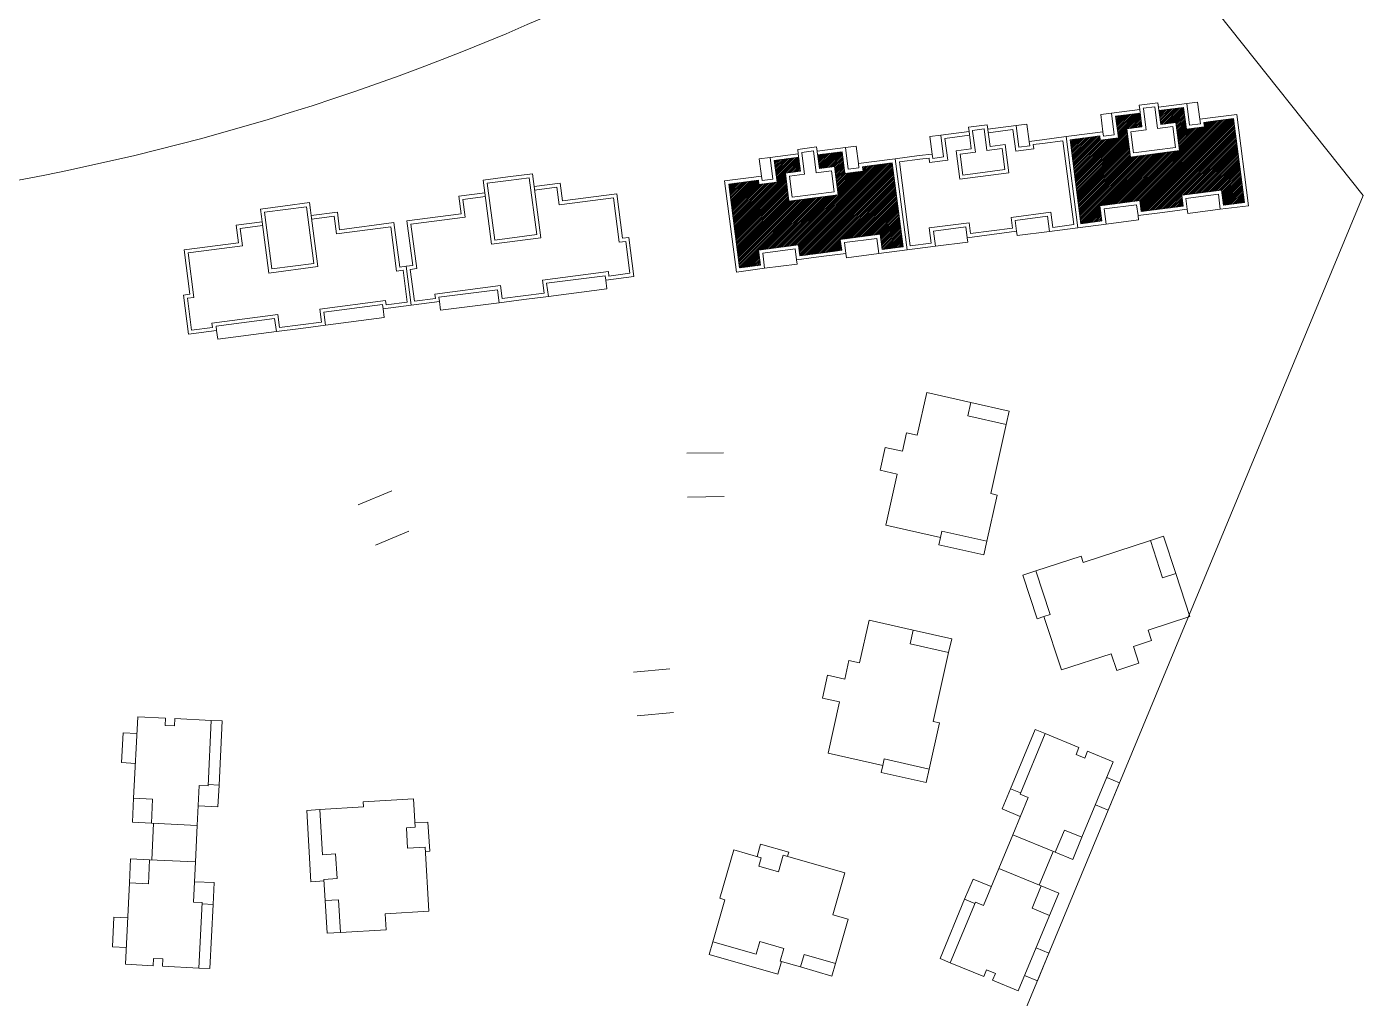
# Model space of a CAD drawing. Extents: x 109296 to 172296, y -14588 to 29909.
# Drawn here: x 121944 to 124143, y -9373 to -7775 of the extents above; entities that cross this region are included whole.
import ezdxf

# ---------------------------------------------------------------- set-up
doc = ezdxf.new("R2010")
doc.units = 0
doc.header["$LTSCALE"] = 1000
doc.header["$MEASUREMENT"] = 0
doc.layers.add('140', color=2, linetype='Continuous', lineweight=5)
doc.layers.add('s2', color=1, linetype='Continuous', lineweight=5)

msp = doc.modelspace()

# ---------------------------------------------------------------- linework, layer by layer
at = {"layer": '140', "color": 7}
for p, q in [((124143.3, -8052), (123556.1, -7314.5)), ((123775.5, -7910.7), (123729.1, -7916.7)), ((123805.5, -7899.5), (123774.6, -7903.5)), ((123774.6, -7903.5), (123775.5, -7910.7)), ((123775.5, -7910.7), (123779.2, -7939.3)), ((123800.4, -7906.3), (123781.3, -7908.7)), ((123781.3, -7908.7), (123781.5, -7909.9)), ((123781.5, -7909.9), (123785.9, -7944.4)), ((123805, -7942), (123800.4, -7906.3)), ((123806.5, -7906.7), (123805.5, -7899.5)), ((123810.2, -7935.2), (123805.5, -7899.5)), ((123852.9, -7900.7), (123806.5, -7906.7)), ((123847.7, -7907.4), (123807.2, -7912.6)), ((123852.3, -7943.1), (123847.7, -7907.4)), ((123870.7, -7898.4), (123852.9, -7900.7)), ((123857.5, -7936.4), (123852.9, -7900.7)), ((123874.4, -7926.9), (123870.7, -7898.4)), ((123524.7, -7935.9), (123493.7, -7939.9)), ((123525.6, -7943.1), (123524.7, -7935.9)), ((123529.3, -7971.6), (123524.7, -7935.9)), ((123572, -7937.1), (123525.6, -7943.1)), ((123589.9, -7934.7), (123572, -7937.1)), ((123576.6, -7972.8), (123572, -7937.1)), ((123593.6, -7963.3), (123589.9, -7934.7)), ((123711.3, -7919), (123729.1, -7916.7)), ((123715, -7947.6), (123711.3, -7919)), ((123729.1, -7916.7), (123733.7, -7952.4)), ((123776.3, -7916.6), (123735.8, -7921.9)), ((123735.8, -7921.9), (123740.5, -7957.6)), ((123835.2, -7932), (123810.2, -7935.2)), ((123841.2, -7978.4), (123835.2, -7932)), ((123875.4, -7934.1), (123857.5, -7936.4)), ((123895.8, -7924.1), (123874.4, -7926.9)), ((123874.4, -7926.9), (123875.4, -7934.1)), ((123896.6, -7930.1), (123881.1, -7932.1)), ((123881.1, -7932.1), (123882.1, -7939.2)), ((123935.1, -7919.1), (123895.8, -7924.1)), ((123929.9, -7925.8), (123896.6, -7930.1)), ((123947.8, -8063.8), (123929.9, -7925.8)), ((123954.5, -8069), (123935.1, -7919.1)), ((123430.4, -7955.4), (123448.3, -7953.1)), ((123434.1, -7984), (123430.4, -7955.4)), ((123494.7, -7947.1), (123448.3, -7953.1)), ((123448.3, -7953.1), (123452.9, -7988.8)), ((123495.4, -7953), (123455, -7958.3)), ((123455, -7958.3), (123459.6, -7994)), ((123493.7, -7939.9), (123494.7, -7947.1)), ((123494.7, -7947.1), (123498.4, -7975.6)), ((123519.5, -7942.6), (123500.5, -7945.1)), ((123500.5, -7945.1), (123500.6, -7946.3)), ((123500.6, -7946.3), (123505.1, -7980.8)), ((123524.1, -7978.4), (123519.5, -7942.6)), ((123566.8, -7943.8), (123526.4, -7949)), ((123571.5, -7979.5), (123566.8, -7943.8)), ((123654.3, -7955.4), (123615, -7960.5)), ((123693.5, -7950.4), (123654.3, -7955.4)), ((123673.7, -8105.4), (123654.3, -7955.4)), ((123654.3, -7955.4), (123673.7, -8105.4)), ((123694.3, -7956.3), (123661, -7960.6)), ((123715, -7947.6), (123693.5, -7950.4)), ((123709.8, -7954.3), (123694.3, -7956.3)), ((123710.7, -7961.4), (123709.8, -7954.3)), ((123740.5, -7957.6), (123710.7, -7961.4)), ((123715.9, -7954.7), (123715, -7947.6)), ((123733.7, -7952.4), (123715.9, -7954.7)), ((123779.2, -7939.3), (123754.2, -7942.5)), ((123754.2, -7942.5), (123760.2, -7988.9)), ((123785.9, -7944.4), (123761, -7947.7)), ((123761, -7947.7), (123765.4, -7982.2)), ((123830, -7938.7), (123805, -7942)), ((123834.4, -7973.2), (123830, -7938.7)), ((123882.1, -7939.2), (123852.3, -7943.1)), ((123243.8, -7972.3), (123212.9, -7976.3)), ((123212.9, -7976.3), (123213.8, -7983.5)), ((123238.7, -7979), (123219.6, -7981.5)), ((123219.6, -7981.5), (123219.8, -7982.7)), ((123243.3, -8014.7), (123238.7, -7979)), ((123244.8, -7979.5), (123243.8, -7972.3)), ((123248.5, -8008), (123243.8, -7972.3)), ((123291.2, -7973.4), (123244.8, -7979.5)), ((123286, -7980.2), (123245.5, -7985.4)), ((123290.6, -8015.9), (123286, -7980.2)), ((123309, -7971.1), (123291.2, -7973.4)), ((123295.8, -8009.1), (123291.2, -7973.4)), ((123312.7, -7999.7), (123309, -7971.1)), ((123498.4, -7975.6), (123473.4, -7978.9)), ((123473.4, -7978.9), (123479.4, -8025.3)), ((123505.1, -7980.8), (123480.1, -7984.1)), ((123549.1, -7975.1), (123524.1, -7978.4)), ((123554.3, -7968.4), (123529.3, -7971.6)), ((123553.6, -8009.6), (123549.1, -7975.1)), ((123560.3, -8014.8), (123554.3, -7968.4)), ((123601.2, -7975.6), (123571.5, -7979.5)), ((123594.5, -7970.4), (123576.6, -7972.8)), ((123615, -7960.5), (123593.6, -7963.3)), ((123593.6, -7963.3), (123594.5, -7970.4)), ((123615.8, -7966.5), (123600.3, -7968.5)), ((123600.3, -7968.5), (123601.2, -7975.6)), ((123649.1, -7962.2), (123615.8, -7966.5)), ((123667, -8100.2), (123649.1, -7962.2)), ((123661, -7960.6), (123678.9, -8098.7)), ((123760.2, -7988.9), (123841.2, -7978.4)), ((123765.4, -7982.2), (123834.4, -7973.2)), ((123149.6, -7991.8), (123167.4, -7989.5)), ((123153.3, -8020.4), (123149.6, -7991.8)), ((123213.8, -7983.5), (123167.4, -7989.5)), ((123167.4, -7989.5), (123172, -8025.2)), ((123214.6, -7989.4), (123174.1, -7994.7)), ((123174.1, -7994.7), (123178.8, -8030.4)), ((123213.8, -7983.5), (123217.5, -8012)), ((123219.8, -7982.7), (123224.2, -8017.2)), ((123334.1, -7996.9), (123312.7, -7999.7)), ((123312.7, -7999.7), (123313.6, -8006.8)), ((123334.9, -8002.9), (123319.4, -8004.9)), ((123373.4, -7991.8), (123334.1, -7996.9)), ((123368.2, -7998.5), (123334.9, -8002.9)), ((123386.1, -8136.6), (123368.2, -7998.5)), ((123412.7, -7986.7), (123373.4, -7991.8)), ((123392.8, -8141.8), (123373.4, -7991.8)), ((123373.4, -7991.8), (123392.8, -8141.8)), ((123413.5, -7992.7), (123380.1, -7997)), ((123380.1, -7997), (123398, -8135.1)), ((123434.1, -7984), (123412.7, -7986.7)), ((123428.9, -7990.7), (123413.5, -7992.7)), ((123429.9, -7997.8), (123428.9, -7990.7)), ((123459.6, -7994), (123429.9, -7997.8)), ((123435, -7991.1), (123434.1, -7984)), ((123452.9, -7988.8), (123435, -7991.1)), ((123480.1, -7984.1), (123484.6, -8018.6)), ((122736, -8021.8), (122695.5, -8027)), ((122736, -8021.8), (122776.4, -8016.5)), ((122771.3, -8023.3), (122736.8, -8027.7)), ((122783.4, -8116.7), (122771.3, -8023.3)), ((122776.4, -8016.5), (122778.1, -8029)), ((123131.8, -8023.1), (123092.6, -8028.2)), ((123153.3, -8020.4), (123131.8, -8023.1)), ((123154.2, -8027.5), (123153.3, -8020.4)), ((123172, -8025.2), (123154.2, -8027.5)), ((123217.5, -8012), (123192.5, -8015.3)), ((123192.5, -8015.3), (123198.5, -8061.7)), ((123224.2, -8017.2), (123199.2, -8020.4)), ((123199.2, -8020.4), (123203.7, -8055)), ((123268.3, -8011.5), (123243.3, -8014.7)), ((123273.5, -8004.8), (123248.5, -8008)), ((123272.7, -8046), (123268.3, -8011.5)), ((123279.5, -8051.2), (123273.5, -8004.8)), ((123320.4, -8012), (123290.6, -8015.9)), ((123313.6, -8006.8), (123295.8, -8009.1)), ((123319.4, -8004.9), (123320.4, -8012)), ((123479.4, -8025.3), (123560.3, -8014.8)), ((123484.6, -8018.6), (123553.6, -8009.6)), ((122695.5, -8027), (122697.1, -8039.5)), ((122697.1, -8039.5), (122698.2, -8048.1)), ((122736.8, -8027.7), (122702.2, -8032.2)), ((122702.2, -8032.2), (122714.3, -8125.6)), ((122778.1, -8029), (122779.2, -8037.6)), ((122779.2, -8037.6), (122822, -8032)), ((122790.1, -8121.9), (122779.2, -8037.6)), ((122779.9, -8043.6), (122816.8, -8038.8)), ((122816.8, -8038.8), (122820.6, -8067.7)), ((122822, -8032), (122825.8, -8061)), ((123092.6, -8028.2), (123112, -8178.2)), ((123132.6, -8029.1), (123099.3, -8033.4)), ((123099.3, -8033.4), (123117.2, -8171.4)), ((123148.1, -8027.1), (123132.6, -8029.1)), ((123149, -8034.2), (123148.1, -8027.1)), ((123178.8, -8030.4), (123149, -8034.2)), ((123203.7, -8055), (123272.7, -8046)), ((123844.6, -8051.8), (123910.1, -8043.3)), ((123910.1, -8043.3), (123913.3, -8068.3)), ((122369.4, -8069.3), (122329, -8074.5)), ((122369.4, -8069.3), (122409.9, -8064)), ((122409.9, -8064), (122411.5, -8076.5)), ((122698.2, -8048.1), (122655.4, -8053.6)), ((122655.4, -8053.6), (122659.2, -8082.6)), ((122699, -8054), (122662.1, -8058.8)), ((122662.1, -8058.8), (122665.9, -8087.8)), ((122698.2, -8048.1), (122709.2, -8132.3)), ((122703.1, -11524.9), (124143.3, -8052)), ((122820.6, -8067.7), (122909.8, -8056.1)), ((122825.8, -8061), (122915, -8049.4)), ((122909.8, -8056.1), (122919.3, -8129.3)), ((122915, -8049.4), (122924.5, -8122.6)), ((123198.5, -8061.7), (123279.5, -8051.2)), ((123710.1, -8069.2), (123775.6, -8060.7)), ((123713.4, -8094.2), (123710.1, -8069.2)), ((123716.9, -8074.4), (123770.4, -8067.4)), ((123770.4, -8067.4), (123772.7, -8085.3)), ((123775.6, -8060.7), (123777.9, -8078.6)), ((123812.4, -8074.1), (123846.9, -8069.6)), ((123846.9, -8069.6), (123844.6, -8051.8)), ((123851.3, -8057), (123904.9, -8050)), ((123853.7, -8074.8), (123851.3, -8057)), ((123904.9, -8050), (123908.1, -8075)), ((123908.1, -8075), (123954.5, -8069)), ((123913.3, -8068.3), (123947.8, -8063.8)), ((122329, -8074.5), (122330.6, -8087)), ((122330.6, -8087), (122331.7, -8095.6)), ((122370.2, -8075.2), (122335.7, -8079.7)), ((122335.7, -8079.7), (122347.8, -8173.1)), ((122404.7, -8070.7), (122370.2, -8075.2)), ((122416.8, -8164.2), (122404.7, -8070.7)), ((122411.5, -8076.5), (122412.6, -8085.1)), ((122412.6, -8085.1), (122455.5, -8079.5)), ((122423.5, -8169.3), (122412.6, -8085.1)), ((122413.4, -8091), (122450.3, -8086.3)), ((122450.3, -8086.3), (122454, -8115.2)), ((122455.5, -8079.5), (122459.2, -8108.5)), ((122659.2, -8082.6), (122569.9, -8094.1)), ((122665.9, -8087.8), (122576.6, -8099.3)), ((123563.8, -8088.2), (123629.2, -8079.7)), ((123566.1, -8106), (123563.8, -8088.2)), ((123570.5, -8093.3), (123624, -8086.4)), ((123624, -8086.4), (123627.3, -8111.4)), ((123629.2, -8079.7), (123632.5, -8104.7)), ((123720.1, -8099.4), (123716.9, -8074.4)), ((123772.7, -8085.3), (123813.2, -8080.1)), ((123773.7, -8092.4), (123772.7, -8085.3)), ((123777.9, -8078.6), (123812.4, -8074.1)), ((123813.2, -8080.1), (123853.7, -8074.8)), ((123854.6, -8082), (123853.7, -8074.8)), ((123908.1, -8075), (123854.6, -8082)), ((122331.7, -8095.6), (122288.9, -8101.1)), ((122288.9, -8101.1), (122292.6, -8130.1)), ((122332.5, -8101.5), (122295.6, -8106.3)), ((122295.6, -8106.3), (122299.3, -8135.2)), ((122331.7, -8095.6), (122342.6, -8179.8)), ((122454, -8115.2), (122543.3, -8103.6)), ((122459.2, -8108.5), (122548.5, -8096.9)), ((122543.3, -8103.6), (122552.8, -8176.8)), ((122548.5, -8096.9), (122558, -8170.1)), ((122569.9, -8094.1), (122579.4, -8167.3)), ((122576.6, -8099.3), (122586.1, -8172.5)), ((123429.3, -8105.6), (123494.7, -8097.1)), ((123432.5, -8130.6), (123429.3, -8105.6)), ((123436, -8110.8), (123489.6, -8103.8)), ((123439.3, -8135.8), (123436, -8110.8)), ((123489.6, -8103.8), (123491.9, -8121.7)), ((123494.7, -8097.1), (123497.1, -8115)), ((123497.1, -8115), (123531.6, -8110.5)), ((123531.6, -8110.5), (123566.1, -8106)), ((123532.3, -8116.4), (123572.8, -8111.2)), ((123572.8, -8111.2), (123570.5, -8093.3)), ((123573.7, -8118.3), (123572.8, -8111.2)), ((123627.3, -8111.4), (123573.7, -8118.3)), ((123627.3, -8111.4), (123673.7, -8105.4)), ((123632.5, -8104.7), (123667, -8100.2)), ((123673.7, -8105.4), (123720.1, -8099.4)), ((123678.9, -8098.7), (123713.4, -8094.2)), ((123720.1, -8099.4), (123773.7, -8092.4)), ((122292.6, -8130.1), (122203.4, -8141.6)), ((122299.3, -8135.2), (122210.1, -8146.8)), ((122709.2, -8132.3), (122790.1, -8121.9)), ((122714.3, -8125.6), (122783.4, -8116.7)), ((122919.3, -8129.3), (122930, -8127.9)), ((122924.5, -8122.6), (122935.2, -8121.2)), ((122930, -8127.9), (122936.8, -8180.3)), ((122935.2, -8121.2), (122943.5, -8185.5)), ((123148.4, -8142), (123213.9, -8133.5)), ((123213.9, -8133.5), (123216.2, -8151.3)), ((123282.9, -8124.6), (123348.4, -8116.1)), ((123285.2, -8142.4), (123282.9, -8124.6)), ((123289.6, -8129.7), (123343.2, -8122.8)), ((123292, -8147.6), (123289.6, -8129.7)), ((123343.2, -8122.8), (123346.4, -8147.8)), ((123348.4, -8116.1), (123351.6, -8141.1)), ((123392.8, -8141.8), (123439.3, -8135.8)), ((123398, -8135.1), (123432.5, -8130.6)), ((123439.3, -8135.8), (123492.8, -8128.8)), ((123491.9, -8121.7), (123532.3, -8116.4)), ((123492.8, -8128.8), (123491.9, -8121.7)), ((122203.4, -8141.6), (122212.8, -8214.8)), ((122210.1, -8146.8), (122219.6, -8220)), ((123151.7, -8167), (123148.4, -8142)), ((123155.2, -8147.2), (123208.7, -8140.2)), ((123158.4, -8172.1), (123155.2, -8147.2)), ((123208.7, -8140.2), (123211, -8158.1)), ((123211, -8158.1), (123251.5, -8152.8)), ((123216.2, -8151.3), (123250.7, -8146.9)), ((123250.7, -8146.9), (123285.2, -8142.4)), ((123251.5, -8152.8), (123292, -8147.6)), ((123292.9, -8154.7), (123292, -8147.6)), ((123346.4, -8147.8), (123292.9, -8154.7)), ((123346.4, -8147.8), (123392.8, -8141.8)), ((123351.6, -8141.1), (123386.1, -8136.6)), ((122342.6, -8179.8), (122423.5, -8169.3)), ((122347.8, -8173.1), (122416.8, -8164.2)), ((122552.8, -8176.8), (122563.5, -8175.4)), ((122558, -8170.1), (122568.7, -8168.7)), ((122563.5, -8175.4), (122570.3, -8227.8)), ((122579.4, -8167.3), (122568.7, -8168.7)), ((122568.7, -8168.7), (122577, -8233)), ((122568.7, -8168.7), (122577, -8233)), ((122586.1, -8172.5), (122575.4, -8173.9)), ((122575.4, -8173.9), (122582.2, -8226.2)), ((122901.4, -8177.6), (122793.1, -8191.7)), ((122902.3, -8184.8), (122901.4, -8177.6)), ((123112, -8178.2), (123158.4, -8172.1)), ((123117.2, -8171.4), (123151.7, -8167)), ((123158.4, -8172.1), (123212, -8165.2)), ((123212, -8165.2), (123211, -8158.1)), ((122615.8, -8214.6), (122724.1, -8200.6)), ((122724.1, -8200.6), (122726.8, -8222)), ((122793.1, -8191.7), (122795.9, -8213.1)), ((122896.2, -8184.3), (122799.8, -8196.8)), ((122799.8, -8196.8), (122802.6, -8218.3)), ((122897.1, -8191.5), (122896.2, -8184.3)), ((122943.5, -8185.5), (122897.1, -8191.5)), ((122899, -8205.8), (122897.1, -8191.5)), ((122936.8, -8180.3), (122902.3, -8184.8)), ((122212.8, -8214.8), (122202.1, -8216.2)), ((122202.1, -8216.2), (122210.5, -8280.4)), ((122219.6, -8220), (122208.9, -8221.4)), ((122208.9, -8221.4), (122215.6, -8273.7)), ((122582.2, -8226.2), (122616.7, -8221.8)), ((122616.7, -8221.8), (122615.8, -8214.6)), ((122622.5, -8219.8), (122718.9, -8207.3)), ((122623.4, -8226.9), (122622.5, -8219.8)), ((122718.9, -8207.3), (122721.7, -8228.7)), ((122721.7, -8228.7), (122762.1, -8223.5)), ((122726.8, -8222), (122761.3, -8217.5)), ((122795.9, -8213.1), (122761.3, -8217.5)), ((122802.6, -8218.3), (122762.1, -8223.5)), ((122802.6, -8218.3), (122899, -8205.8)), ((122534.8, -8225.1), (122426.5, -8239.1)), ((122426.5, -8239.1), (122429.3, -8260.6)), ((122529.7, -8231.8), (122433.3, -8244.3)), ((122433.3, -8244.3), (122436, -8265.7)), ((122530.6, -8239), (122529.7, -8231.8)), ((122577, -8233), (122530.6, -8239)), ((122532.4, -8253.3), (122530.6, -8239)), ((122535.8, -8232.2), (122534.8, -8225.1)), ((122570.3, -8227.8), (122535.8, -8232.2)), ((122577, -8233), (122623.4, -8226.9)), ((122623.4, -8226.9), (122625.3, -8241.2)), ((122625.3, -8241.2), (122721.7, -8228.7)), ((122249.2, -8262.1), (122357.5, -8248.1)), ((122250.1, -8269.3), (122249.2, -8262.1)), ((122255.9, -8267.3), (122352.3, -8254.8)), ((122256.9, -8274.4), (122255.9, -8267.3)), ((122352.3, -8254.8), (122355.1, -8276.2)), ((122357.5, -8248.1), (122360.3, -8269.5)), ((122360.3, -8269.5), (122394.8, -8265)), ((122429.3, -8260.6), (122394.8, -8265)), ((122436, -8265.7), (122395.6, -8271)), ((122436, -8265.7), (122532.4, -8253.3)), ((122210.5, -8280.4), (122256.9, -8274.4)), ((122215.6, -8273.7), (122250.1, -8269.3)), ((122256.9, -8274.4), (122258.7, -8288.7)), ((122258.7, -8288.7), (122355.1, -8276.2)), ((122355.1, -8276.2), (122395.6, -8271)), ((123425.2, -8376.5), (123409.4, -8446.7)), ((123497.8, -8392.8), (123425.2, -8376.5)), ((123492.8, -8415.1), (123497.8, -8392.8)), ((123561, -8407), (123497.8, -8392.8)), ((123556, -8429.3), (123492.8, -8415.1)), ((123556, -8429.3), (123561, -8407)), ((123391.8, -8442.8), (123385, -8473.2)), ((123409.4, -8446.7), (123391.8, -8442.8)), ((123530.4, -8542.8), (123556, -8429.3)), ((123090.5, -8475.5), (123030.5, -8476.5)), ((123356.9, -8466.9), (123348.5, -8504.4)), ((123385, -8473.2), (123356.9, -8466.9)), ((123348.5, -8504.4), (123376.6, -8510.7)), ((123376.6, -8510.7), (123357.6, -8595)), ((122545.1, -8538.2), (122489.9, -8561.6)), ((123091.6, -8547.5), (123031.6, -8548.5)), ((123523.9, -8621.3), (123541, -8545.2)), ((123541, -8545.2), (123530.4, -8542.8)), ((123357.6, -8595), (123447.7, -8615.3)), ((122573.3, -8604.4), (122518.1, -8627.9)), ((123445.1, -8627), (123447.7, -8615.3)), ((123447.7, -8615.3), (123450.1, -8604.7)), ((123450.1, -8604.7), (123523.9, -8621.3)), ((123793, -8620), (123814.7, -8613)), ((123814.7, -8613), (123834.8, -8674.6)), ((123518.9, -8643.6), (123445.1, -8627)), ((123523.9, -8621.3), (123518.9, -8643.6)), ((123682.3, -8656), (123793, -8620)), ((123793, -8620), (123813.1, -8681.6)), ((123604.8, -8669.9), (123679, -8645.8)), ((123679, -8645.8), (123682.3, -8656)), ((123604.8, -8669.9), (123583.2, -8677)), ((123583.2, -8677), (123606.6, -8748.9)), ((123628.2, -8741.8), (123604.8, -8669.9)), ((123813.1, -8681.6), (123834.8, -8674.6)), ((123834.8, -8674.6), (123857.8, -8745.3)), ((123330.4, -8751.4), (123314.6, -8821.6)), ((123403, -8767.7), (123330.4, -8751.4)), ((123606.6, -8748.9), (123618, -8745.2)), ((123618, -8745.2), (123628.2, -8741.8)), ((123646.6, -8833), (123618, -8745.2)), ((123857.8, -8745.3), (123789.3, -8767.6)), ((123398, -8789.9), (123403, -8767.7)), ((123466.2, -8781.9), (123403, -8767.7)), ((123789.3, -8767.6), (123794.9, -8784.7)), ((123461.2, -8804.2), (123398, -8789.9)), ((123461.2, -8804.2), (123466.2, -8781.9)), ((123794.9, -8784.7), (123765.2, -8794.4)), ((123765.2, -8794.4), (123774.2, -8821.8)), ((123435.7, -8917.7), (123461.2, -8804.2)), ((123728.7, -8806.3), (123646.6, -8833)), ((123737.6, -8833.7), (123728.7, -8806.3)), ((123002.2, -8831.4), (122942.5, -8836.8)), ((123297.1, -8817.7), (123290.2, -8848.1)), ((123314.6, -8821.6), (123297.1, -8817.7)), ((123774.2, -8821.8), (123737.6, -8833.7)), ((123262.1, -8841.8), (123253.7, -8879.3)), ((123290.2, -8848.1), (123262.1, -8841.8)), ((123253.7, -8879.3), (123281.8, -8885.6)), ((123008.7, -8903.2), (122948.9, -8908.5)), ((123281.8, -8885.6), (123262.8, -8969.9)), ((122127.1, -8910), (122120.3, -9044.3)), ((122172.6, -8912.3), (122127.1, -8910)), ((122172, -8924.3), (122172.6, -8912.3)), ((122187.6, -8925.1), (122172, -8924.3)), ((122188.2, -8913.1), (122187.6, -8925.1)), ((122248.1, -8916.1), (122188.2, -8913.1)), ((122242.7, -9024), (122248.1, -8916.1)), ((122266.1, -8917), (122248.1, -8916.1)), ((122260.8, -9022.5), (122266.1, -8917)), ((123429.1, -8996.2), (123446.2, -8920.1)), ((123446.2, -8920.1), (123435.7, -8917.7)), ((122100.4, -8985.6), (122102.9, -8936.5)), ((122102.9, -8936.5), (122125.7, -8937.6)), ((123562.9, -9028.6), (123603.4, -8931)), ((123578.6, -9037.7), (123620, -8937.9)), ((123603.4, -8931), (123620, -8937.9)), ((123620, -8937.9), (123675.4, -8960.9)), ((123262.8, -8969.9), (123353, -8990.1)), ((123675.4, -8960.9), (123670.8, -8972)), ((123685.2, -8978), (123689.8, -8966.9)), ((123689.8, -8966.9), (123731.9, -8984.4)), ((122123.2, -8986.8), (122100.4, -8985.6)), ((123350.3, -9001.8), (123353, -8990.1)), ((123353, -8990.1), (123355.3, -8979.6)), ((123355.3, -8979.6), (123429.1, -8996.2)), ((123670.8, -8972), (123685.2, -8978)), ((123731.9, -8984.4), (123680.5, -9108.5)), ((123424.1, -9018.4), (123350.3, -9001.8)), ((123429.1, -8996.2), (123424.1, -9018.4)), ((123742.4, -9018.6), (123721.4, -9009.8)), ((122225, -9089.2), (122228.3, -9023.3)), ((122228.3, -9023.3), (122242.7, -9024)), ((122260.8, -9022.5), (122242.8, -9021.6)), ((122259, -9058.4), (122260.8, -9022.5)), ((123549.1, -9061.8), (123562.9, -9028.6)), ((123562.9, -9028.6), (123579.5, -9035.5)), ((123723.6, -9064), (123742.4, -9018.6)), ((122120.3, -9044.3), (122118.4, -9083.8)), ((122120.3, -9044.3), (122151.5, -9045.8)), ((122151.5, -9045.8), (122149.5, -9085.4)), ((122226.6, -9056.8), (122259, -9058.4)), ((122426.6, -9062.8), (122498.5, -9058.5)), ((122498, -9050.1), (122580.7, -9045.2)), ((122498.5, -9058.5), (122498, -9050.1)), ((122580.7, -9045.2), (122583.5, -9091.9)), ((123566.6, -9104.2), (123591.9, -9043.2)), ((123591.9, -9043.2), (123578.6, -9037.7)), ((123702.5, -9055.3), (123723.6, -9064)), ((122405.1, -9064.1), (122426.6, -9062.8)), ((122412.1, -9181.5), (122405.1, -9064.1)), ((122431.1, -9137.1), (122426.6, -9062.8)), ((123579.1, -9074.2), (123549.1, -9061.8)), ((122118.4, -9083.8), (122149.5, -9085.4)), ((122149.5, -9085.4), (122225, -9089.2)), ((122153.1, -9085.6), (122150.1, -9145.5)), ((122225, -9089.2), (122222, -9149.1)), ((122583.5, -9091.9), (122569.1, -9092.8)), ((122569.1, -9092.8), (122571.1, -9126.3)), ((122604.6, -9083.4), (122583, -9084.7)), ((122607.5, -9131.3), (122604.6, -9083.4)), ((123651.6, -9096.6), (123636.5, -9133.1)), ((123680.5, -9108.5), (123651.6, -9096.6)), ((122571.1, -9126.3), (122599.8, -9124.6)), ((122599.8, -9124.6), (122606.1, -9230)), ((123151.9, -9119.5), (123145.9, -9140.3)), ((123198, -9132.8), (123151.9, -9119.5)), ((123566.7, -9104.2), (123543.7, -9159.6)), ((123636.5, -9133.1), (123566.6, -9104.2)), ((123680.5, -9108.5), (123665.3, -9145.1)), ((122113.4, -9183.3), (122115.4, -9143.8)), ((122115.4, -9143.8), (122146.5, -9145.3)), ((122144.5, -9184.9), (122146.5, -9145.3)), ((122146.5, -9145.3), (122222, -9149.1)), ((122452.6, -9135.8), (122431.1, -9137.1)), ((122455.1, -9176.5), (122452.6, -9135.8)), ((122600.3, -9131.8), (122607.5, -9131.3)), ((123084.9, -9208.9), (123107.8, -9129.3)), ((123107.8, -9129.3), (123152.8, -9142.3)), ((123152.8, -9142.3), (123148.8, -9156.1)), ((123181.1, -9165.4), (123189.1, -9137.7)), ((123189.1, -9137.7), (123290.6, -9166.9)), ((123196, -9139.7), (123198, -9132.8)), ((123633.2, -9131.8), (123610.2, -9187.2)), ((123665.3, -9145.1), (123636.5, -9133.1)), ((122222, -9149.1), (122218.7, -9215)), ((123148.8, -9156.1), (123181.1, -9165.4)), ((123290.6, -9166.9), (123270.7, -9236.1)), ((123543.7, -9159.6), (123518.4, -9220.6)), ((123613.5, -9188.6), (123543.7, -9159.6)), ((122106.7, -9317.5), (122113.4, -9183.3)), ((122113.4, -9183.3), (122144.5, -9184.9)), ((122220.4, -9181.5), (122252.8, -9183.1)), ((122252.8, -9183.1), (122251, -9219)), ((122433.7, -9180.2), (122412.1, -9181.5)), ((122433.5, -9177.8), (122455.1, -9176.5)), ((122435.6, -9212.6), (122433.5, -9177.8)), ((123501.3, -9177.1), (123487.5, -9210.4)), ((123531.2, -9189.5), (123501.3, -9177.1)), ((123598.3, -9225.2), (123613.5, -9188.6)), ((123642.3, -9200.5), (123613.5, -9188.6)), ((122457.2, -9211.3), (122435.6, -9212.6)), ((122438.8, -9266.5), (122435.6, -9212.6)), ((122460.4, -9265.2), (122457.2, -9211.3)), ((123073.1, -9280.4), (123093, -9211.2)), ((123093, -9211.2), (123084.9, -9208.9)), ((123487.5, -9210.4), (123447.1, -9307.9)), ((123487.5, -9210.4), (123504.1, -9217.3)), ((123627.1, -9237.1), (123642.3, -9200.5)), ((122218.7, -9215), (122233.1, -9215.7)), ((122233.1, -9215.7), (122227.7, -9323.6)), ((122251, -9219), (122233, -9218.1)), ((122251, -9219), (122245.7, -9324.5)), ((122606.1, -9230), (122534.3, -9234.3)), ((122534.3, -9234.3), (122535.8, -9260.6)), ((123505.1, -9215.1), (123463.7, -9314.8)), ((123518.4, -9220.6), (123505.1, -9215.1)), ((123627.1, -9237.1), (123598.3, -9225.2)), ((122087.7, -9239.7), (122085.3, -9288.8)), ((122110.5, -9240.8), (122087.7, -9239.7)), ((123270.7, -9236.1), (123296, -9243.4)), ((123296, -9243.4), (123275.1, -9316.1)), ((123575.7, -9361.3), (123627.1, -9237.1)), ((122460.4, -9265.2), (122438.8, -9266.5)), ((122535.8, -9260.6), (122460.4, -9265.2)), ((122085.3, -9288.8), (122108, -9290)), ((123067.1, -9301.2), (123073.1, -9280.4)), ((123180.1, -9333.7), (123067.1, -9301.2)), ((123144.6, -9301), (123073.1, -9280.4)), ((123150.6, -9280.2), (123144.6, -9301)), ((123189.8, -9291.5), (123150.6, -9280.2)), ((123183.8, -9312.3), (123189.8, -9291.5)), ((123223.2, -9301.1), (123217.3, -9321.9)), ((123275.1, -9316.1), (123223.2, -9301.1)), ((123605.1, -9290.3), (123626.1, -9299)), ((123626.1, -9299), (123607.3, -9344.5)), ((122152.2, -9319.8), (122106.7, -9317.5)), ((122152.8, -9307.8), (122152.2, -9319.8)), ((122168.4, -9308.6), (122152.8, -9307.8)), ((122167.8, -9320.6), (122168.4, -9308.6)), ((122227.7, -9323.6), (122167.8, -9320.6)), ((123186.1, -9312.9), (123180.1, -9333.7)), ((123217.3, -9321.9), (123183.8, -9312.3)), ((123269.1, -9336.8), (123217.3, -9321.9)), ((123275.1, -9316.1), (123269.1, -9336.8)), ((123447.1, -9307.9), (123463.7, -9314.8)), ((123463.7, -9314.8), (123519.1, -9337.8)), ((122245.7, -9324.5), (122227.7, -9323.6)), ((123519.1, -9337.8), (123523.7, -9326.7)), ((123523.7, -9326.7), (123538.1, -9332.7)), ((123538.1, -9332.7), (123533.5, -9343.8)), ((123533.5, -9343.8), (123575.7, -9361.3)), ((123607.3, -9344.5), (123586.2, -9335.8))]:
    msp.add_line(p, q, dxfattribs=at)
msp.add_ellipse((121211.3, -4175.6), major_axis=(-3918, 0.8), ratio=1, start_param=1.591972, end_param=2.212603, dxfattribs=at)
at = {"layer": 's2', "linetype": 'ByBlock'}
for p, q in [((123807.3, -7912.8), (123807.4, -7912.6)), ((123807.6, -7915.2), (123810.5, -7912.2)), ((123807.9, -7917.5), (123813.6, -7911.8)), ((123808.2, -7919.9), (123816.7, -7911.4)), ((123808.5, -7922.3), (123819.8, -7911)), ((123808.8, -7924.7), (123822.9, -7910.6)), ((123809.1, -7927.1), (123826, -7910.2)), ((123809.4, -7929.5), (123829.1, -7909.8)), ((123809.7, -7931.9), (123832.2, -7909.4)), ((123810, -7934.2), (123835.3, -7909)), ((123812, -7935), (123838.4, -7908.6)), ((123815, -7934.6), (123841.5, -7908.2)), ((123818.1, -7934.2), (123844.6, -7907.8)), ((123821.2, -7933.8), (123847.7, -7907.4)), ((123824.3, -7933.4), (123848, -7909.7)), ((123827.4, -7933), (123848.3, -7912.1)), ((123830.5, -7932.6), (123848.6, -7914.5)), ((123735.9, -7922.2), (123736.2, -7921.8)), ((123736.2, -7924.6), (123739.3, -7921.4)), ((123736.5, -7927), (123742.4, -7921)), ((123736.8, -7929.3), (123745.5, -7920.6)), ((123737.1, -7931.7), (123748.6, -7920.2)), ((123737.4, -7934.1), (123751.7, -7919.8)), ((123737.7, -7936.5), (123754.8, -7919.4)), ((123738, -7938.9), (123757.9, -7919)), ((123738.3, -7941.3), (123761, -7918.6)), ((123738.7, -7943.7), (123764.1, -7918.2)), ((123739, -7946), (123767.2, -7917.8)), ((123739.3, -7948.4), (123770.3, -7917.4)), ((123739.6, -7950.8), (123773.4, -7917)), ((123739.9, -7953.2), (123776.3, -7916.8)), ((123740.2, -7955.6), (123776.6, -7919.2)), ((123756.2, -7942.2), (123776.9, -7921.5)), ((123759.3, -7941.8), (123777.2, -7923.9)), ((123759.6, -8062.8), (123891.7, -7930.7)), ((123762.4, -7941.4), (123777.5, -7926.3)), ((123762.7, -8062.4), (123894.8, -7930.3)), ((123765.5, -7941), (123777.9, -7928.7)), ((123765.8, -8062), (123897.9, -7929.9)), ((123768.6, -7940.6), (123778.2, -7931.1)), ((123768.9, -8061.6), (123901, -7929.5)), ((123771.7, -7940.2), (123778.5, -7933.5)), ((123772, -8061.2), (123904, -7929.1)), ((123774.8, -7939.8), (123778.8, -7935.9)), ((123775.1, -8060.8), (123907.1, -7928.7)), ((123775.9, -8062.7), (123910.2, -7928.3)), ((123776.2, -8065.1), (123913.3, -7927.9)), ((123776.5, -8067.5), (123916.4, -7927.5)), ((123776.8, -8069.9), (123919.5, -7927.1)), ((123777.1, -8072.2), (123922.6, -7926.7)), ((123777.4, -8074.6), (123925.7, -7926.3)), ((123777.7, -8077), (123928.8, -7925.9)), ((123779, -8078.4), (123930.1, -7927.3)), ((123782.1, -8078), (123930.4, -7929.7)), ((123785.2, -8077.6), (123930.8, -7932.1)), ((123788.3, -8077.2), (123931.1, -7934.4)), ((123791.4, -8076.8), (123931.4, -7936.8)), ((123833.6, -7932.2), (123848.9, -7916.9)), ((123835.3, -7933.2), (123849.2, -7919.3)), ((123835.6, -7935.6), (123849.5, -7921.7)), ((123835.9, -7938), (123849.9, -7924)), ((123836.2, -7940.4), (123850.2, -7926.4)), ((123836.5, -7942.7), (123850.5, -7928.8)), ((123836.9, -7945.1), (123850.8, -7931.2)), ((123837.2, -7947.5), (123851.1, -7933.6)), ((123837.5, -7949.9), (123851.4, -7936)), ((123881.3, -7933), (123882.4, -7931.9)), ((123881.6, -7935.4), (123885.5, -7931.5)), ((123881.9, -7937.8), (123888.6, -7931.1)), ((123661.8, -7966.7), (123668.8, -7959.6)), ((123662.1, -7969), (123671.9, -7959.2)), ((123662.4, -7971.4), (123675, -7958.8)), ((123662.7, -7973.8), (123678.1, -7958.4)), ((123663, -7976.2), (123681.2, -7958)), ((123663.3, -7978.6), (123684.3, -7957.6)), ((123663.6, -7981), (123687.4, -7957.2)), ((123663.9, -7983.3), (123690.5, -7956.8)), ((123664.2, -7985.7), (123693.6, -7956.4)), ((123664.6, -7988.1), (123696.7, -7956)), ((123664.9, -7990.5), (123699.8, -7955.6)), ((123665.2, -7992.9), (123702.9, -7955.2)), ((123665.5, -7995.3), (123706, -7954.8)), ((123665.8, -7997.7), (123709.1, -7954.4)), ((123666.1, -8000), (123710, -7956.1)), ((123666.4, -8002.4), (123710.3, -7958.5)), ((123668.3, -8016.7), (123725.5, -7959.5)), ((123668.6, -8019.1), (123728.6, -7959.1)), ((123668.9, -8021.5), (123731.7, -7958.7)), ((123669.2, -8023.9), (123734.8, -7958.3)), ((123669.5, -8026.3), (123737.9, -7957.9)), ((123669.8, -8028.7), (123754.4, -7944)), ((123670.1, -8031.1), (123754.7, -7946.4)), ((123670.4, -8033.4), (123755.1, -7948.8)), ((123670.7, -8035.8), (123755.4, -7951.2)), ((123671, -8038.2), (123755.7, -7953.6)), ((123671.3, -8040.6), (123756, -7956)), ((123671.7, -8043), (123756.3, -7958.3)), ((123756.5, -8063.2), (123880.2, -7939.5)), ((123777.9, -7939.4), (123779.1, -7938.2)), ((123794.5, -8076.4), (123931.7, -7939.2)), ((123797.6, -8076), (123932, -7941.6)), ((123800.7, -8075.6), (123932.3, -7944)), ((123803.7, -8075.2), (123932.6, -7946.4)), ((123806.8, -8074.8), (123932.9, -7948.8)), ((123809.9, -8074.4), (123933.2, -7951.1)), ((123813, -8074), (123933.5, -7953.5)), ((123816.1, -8073.6), (123933.8, -7955.9)), ((123819.2, -8073.2), (123934.2, -7958.3)), ((123837.8, -7952.3), (123851.7, -7938.4)), ((123838.1, -7954.7), (123852, -7940.7)), ((123838.4, -7957.1), (123852.4, -7943.1)), ((123838.7, -7959.4), (123855.5, -7942.7)), ((123839, -7961.8), (123858.6, -7942.3)), ((123839.3, -7964.2), (123861.7, -7941.9)), ((123839.6, -7966.6), (123864.8, -7941.5)), ((123839.9, -7969), (123867.8, -7941.1)), ((123840.3, -7971.4), (123870.9, -7940.7)), ((123840.6, -7973.8), (123874, -7940.3)), ((123840.9, -7976.1), (123877.1, -7939.9)), ((123248.6, -8008), (123275.1, -7981.6)), ((123251.7, -8007.6), (123278.2, -7981.2)), ((123254.8, -8007.2), (123281.3, -7980.8)), ((123257.9, -8006.8), (123284.3, -7980.4)), ((123261, -8006.4), (123286.1, -7981.3)), ((123661.2, -7961.9), (123662.6, -7960.4)), ((123661.5, -7964.3), (123665.7, -7960)), ((123666.7, -8004.8), (123710.6, -7960.9)), ((123667, -8007.2), (123713.1, -7961.1)), ((123667.3, -8009.6), (123716.2, -7960.7)), ((123667.6, -8012), (123719.3, -7960.3)), ((123668, -8014.4), (123722.4, -7959.9)), ((123672, -8045.4), (123756.6, -7960.7)), ((123672.3, -8047.7), (123756.9, -7963.1)), ((123672.6, -8050.1), (123757.2, -7965.5)), ((123672.9, -8052.5), (123757.5, -7967.9)), ((123673.2, -8054.9), (123757.8, -7970.3)), ((123673.5, -8057.3), (123758.1, -7972.7)), ((123673.8, -8059.7), (123758.4, -7975)), ((123674.1, -8062.1), (123758.8, -7977.4)), ((123674.4, -8064.4), (123759.1, -7979.8)), ((123731.7, -8066.4), (123816.5, -7981.6)), ((123734.8, -8066), (123819.6, -7981.2)), ((123737.9, -8065.6), (123822.7, -7980.8)), ((123741, -8065.2), (123825.8, -7980.4)), ((123744.1, -8064.8), (123828.9, -7980)), ((123747.2, -8064.4), (123832, -7979.6)), ((123750.3, -8064), (123835.1, -7979.2)), ((123753.4, -8063.6), (123838.2, -7978.8)), ((123822.3, -8072.8), (123934.5, -7960.7)), ((123846.3, -8051.6), (123934.8, -7963.1)), ((123849.4, -8051.2), (123935.1, -7965.4)), ((123852.5, -8050.8), (123935.4, -7967.8)), ((123855.5, -8050.4), (123935.7, -7970.2)), ((123858.6, -8050), (123936, -7972.6)), ((123861.7, -8049.6), (123936.3, -7975)), ((123864.8, -8049.2), (123936.6, -7977.4)), ((123867.9, -8048.8), (123936.9, -7979.8)), ((123174.3, -7996.1), (123176, -7994.4)), ((123174.6, -7998.5), (123179.1, -7994)), ((123174.9, -8000.9), (123182.2, -7993.6)), ((123175.2, -8003.3), (123185.3, -7993.2)), ((123175.6, -8005.7), (123188.4, -7992.8)), ((123175.9, -8008), (123191.5, -7992.4)), ((123176.2, -8010.4), (123194.6, -7992)), ((123176.5, -8012.8), (123197.7, -7991.6)), ((123176.8, -8015.2), (123200.8, -7991.2)), ((123177.1, -8017.6), (123203.9, -7990.8)), ((123177.4, -8020), (123207, -7990.4)), ((123177.7, -8022.4), (123210.1, -7990)), ((123178, -8024.7), (123213.2, -7989.6)), ((123178.3, -8027.1), (123214.8, -7990.7)), ((123192.9, -8015.2), (123215.1, -7993.1)), ((123196, -8014.8), (123215.4, -7995.5)), ((123199.1, -8014.4), (123215.7, -7997.9)), ((123199.4, -8135.4), (123331.5, -8003.3)), ((123202.2, -8014), (123216, -8000.2)), ((123202.5, -8135), (123334.6, -8002.9)), ((123205.3, -8013.6), (123216.3, -8002.6)), ((123205.6, -8134.6), (123337.6, -8002.5)), ((123208.7, -8134.2), (123340.7, -8002.1)), ((123211.8, -8133.8), (123343.8, -8001.7)), ((123214, -8134.2), (123346.9, -8001.3)), ((123214.3, -8136.6), (123350, -8000.9)), ((123214.6, -8139), (123353.1, -8000.5)), ((123214.9, -8141.4), (123356.2, -8000.1)), ((123215.2, -8143.8), (123359.3, -7999.7)), ((123215.5, -8146.2), (123362.4, -7999.3)), ((123215.8, -8148.6), (123365.5, -7998.9)), ((123216.2, -8150.9), (123368.3, -7998.8)), ((123218.8, -8151), (123368.6, -8001.2)), ((123221.9, -8150.6), (123368.9, -8003.6)), ((123245.7, -7986.7), (123247.2, -7985.2)), ((123246, -7989.1), (123250.3, -7984.8)), ((123246.3, -7991.5), (123253.4, -7984.4)), ((123246.6, -7993.9), (123256.5, -7984)), ((123246.9, -7996.2), (123259.6, -7983.6)), ((123247.2, -7998.6), (123262.7, -7983.2)), ((123247.6, -8001), (123265.8, -7982.8)), ((123247.9, -8003.4), (123268.9, -7982.4)), ((123248.2, -8005.8), (123272, -7982)), ((123264.1, -8006), (123286.4, -7983.7)), ((123267.2, -8005.6), (123286.8, -7986.1)), ((123270.3, -8005.2), (123287.1, -7988.4)), ((123273.4, -8004.8), (123287.4, -7990.8)), ((123273.8, -8007.1), (123287.7, -7993.2)), ((123274.1, -8009.5), (123288, -7995.6)), ((123274.4, -8011.9), (123288.3, -7998)), ((123274.7, -8014.3), (123288.6, -8000.4)), ((123275, -8016.7), (123288.9, -8002.7)), ((123320.3, -8011.7), (123328.4, -8003.7)), ((123674.7, -8066.8), (123759.4, -7982.2)), ((123675.1, -8069.2), (123759.7, -7984.6)), ((123675.4, -8071.6), (123760, -7987)), ((123675.7, -8074), (123760.8, -7988.8)), ((123676, -8076.4), (123763.9, -7988.4)), ((123676.3, -8078.8), (123767, -7988)), ((123676.6, -8081.1), (123770.1, -7987.6)), ((123676.9, -8083.5), (123773.2, -7987.2)), ((123677.2, -8085.9), (123776.3, -7986.8)), ((123677.5, -8088.3), (123779.4, -7986.4)), ((123677.8, -8090.7), (123782.5, -7986)), ((123678.1, -8093.1), (123785.6, -7985.6)), ((123678.5, -8095.4), (123788.7, -7985.2)), ((123678.8, -8097.8), (123791.8, -7984.8)), ((123680.9, -8098.4), (123794.9, -7984.4)), ((123713.2, -8068.8), (123798, -7984)), ((123716.3, -8068.4), (123801.1, -7983.6)), ((123719.4, -8068), (123804.2, -7983.2)), ((123722.5, -8067.6), (123807.3, -7982.8)), ((123725.6, -8067.2), (123810.4, -7982.4)), ((123728.7, -8066.8), (123813.4, -7982)), ((123871, -8048.4), (123937.2, -7982.1)), ((123874.1, -8048), (123937.6, -7984.5)), ((123877.2, -8047.6), (123937.9, -7986.9)), ((123880.3, -8047.2), (123938.2, -7989.3)), ((123883.4, -8046.8), (123938.5, -7991.7)), ((123886.5, -8046.4), (123938.8, -7994.1)), ((123889.6, -8046), (123939.1, -7996.5)), ((123892.7, -8045.6), (123939.4, -7998.8)), ((123895.8, -8045.2), (123939.7, -8001.2)), ((123898.9, -8044.8), (123940, -8003.6)), ((123108.2, -8102.6), (123192.9, -8018)), ((123108.6, -8105), (123193.2, -8020.4)), ((123108.9, -8107.4), (123193.5, -8022.7)), ((123109.2, -8109.7), (123193.8, -8025.1)), ((123178.6, -8029.5), (123192.6, -8015.6)), ((123196.3, -8135.8), (123320, -8012.1)), ((123208.4, -8013.2), (123216.6, -8005)), ((123211.5, -8012.8), (123216.9, -8007.4)), ((123214.6, -8012.4), (123217.2, -8009.8)), ((123225, -8150.2), (123369.2, -8006)), ((123228.1, -8149.8), (123369.5, -8008.4)), ((123231.2, -8149.4), (123369.8, -8010.8)), ((123234.3, -8149), (123370.1, -8013.1)), ((123237.3, -8148.6), (123370.4, -8015.5)), ((123240.4, -8148.2), (123370.7, -8017.9)), ((123243.5, -8147.8), (123371.1, -8020.3)), ((123246.6, -8147.4), (123371.4, -8022.7)), ((123249.7, -8147), (123371.7, -8025.1)), ((123275.3, -8019.1), (123289.2, -8005.1)), ((123275.6, -8021.4), (123289.5, -8007.5)), ((123275.9, -8023.8), (123289.8, -8009.9)), ((123276.2, -8026.2), (123290.2, -8012.3)), ((123276.5, -8028.6), (123290.5, -8014.7)), ((123276.8, -8031), (123292.2, -8015.7)), ((123277.2, -8033.4), (123295.3, -8015.3)), ((123277.5, -8035.8), (123298.4, -8014.9)), ((123277.8, -8038.1), (123301.4, -8014.5)), ((123278.1, -8040.5), (123304.5, -8014.1)), ((123278.4, -8042.9), (123307.6, -8013.7)), ((123278.7, -8045.3), (123310.7, -8013.3)), ((123279, -8047.7), (123313.8, -8012.9)), ((123279.3, -8050.1), (123316.9, -8012.5)), ((123319.7, -8007), (123322.2, -8004.5)), ((123320, -8009.4), (123325.3, -8004.1)), ((123902, -8044.3), (123940.3, -8006)), ((123905.1, -8043.9), (123940.6, -8008.4)), ((123908.2, -8043.5), (123941, -8010.8)), ((123910.2, -8044.2), (123941.3, -8013.1)), ((123910.5, -8046.6), (123941.6, -8015.5)), ((123910.8, -8049), (123941.9, -8017.9)), ((123911.1, -8051.4), (123942.2, -8020.3)), ((123911.4, -8053.8), (123942.5, -8022.7)), ((123911.7, -8056.1), (123942.8, -8025.1)), ((123099.3, -8033.4), (123099.3, -8033.4)), ((123099.6, -8035.8), (123102.4, -8033)), ((123099.9, -8038.2), (123105.5, -8032.6)), ((123100.2, -8040.6), (123108.6, -8032.2)), ((123100.5, -8043), (123111.7, -8031.8)), ((123100.8, -8045.4), (123114.8, -8031.4)), ((123101.1, -8047.7), (123117.9, -8031)), ((123101.5, -8050.1), (123121, -8030.6)), ((123101.8, -8052.5), (123124.1, -8030.2)), ((123102.1, -8054.9), (123127.2, -8029.8)), ((123102.4, -8057.3), (123130.3, -8029.4)), ((123102.7, -8059.7), (123133.4, -8029)), ((123103, -8062), (123136.5, -8028.6)), ((123103.3, -8064.4), (123139.6, -8028.2)), ((123103.6, -8066.8), (123142.7, -8027.8)), ((123103.9, -8069.2), (123145.8, -8027.4)), ((123104.2, -8071.6), (123148.2, -8027.7)), ((123104.5, -8074), (123148.5, -8030.1)), ((123104.8, -8076.4), (123148.8, -8032.4)), ((123105.2, -8078.7), (123149.8, -8034.1)), ((123105.5, -8081.1), (123152.9, -8033.7)), ((123105.8, -8083.5), (123156, -8033.3)), ((123106.1, -8085.9), (123159.1, -8032.9)), ((123106.4, -8088.3), (123162.2, -8032.5)), ((123106.7, -8090.7), (123165.3, -8032.1)), ((123107, -8093.1), (123168.4, -8031.7)), ((123107.3, -8095.4), (123171.5, -8031.3)), ((123107.6, -8097.8), (123174.6, -8030.9)), ((123107.9, -8100.2), (123177.6, -8030.5)), ((123109.5, -8112.1), (123194.1, -8027.5)), ((123109.8, -8114.5), (123194.4, -8029.9)), ((123110.1, -8116.9), (123194.7, -8032.3)), ((123110.4, -8119.3), (123195, -8034.7)), ((123110.7, -8121.7), (123195.3, -8037)), ((123111, -8124.1), (123195.7, -8039.4)), ((123111.3, -8126.4), (123196, -8041.8)), ((123111.6, -8128.8), (123196.3, -8044.2)), ((123112, -8131.2), (123196.6, -8046.6)), ((123252.8, -8146.6), (123372, -8027.4)), ((123255.9, -8146.2), (123372.3, -8029.8)), ((123259, -8145.8), (123372.6, -8032.2)), ((123283, -8124.6), (123372.9, -8034.6)), ((123286.1, -8124.1), (123373.2, -8037)), ((123289.1, -8123.7), (123373.5, -8039.4)), ((123292.2, -8123.3), (123373.8, -8041.8)), ((123295.3, -8122.9), (123374.1, -8044.1)), ((123298.4, -8122.5), (123374.5, -8046.5)), ((123912, -8058.5), (123943.1, -8027.5)), ((123912.4, -8060.9), (123943.4, -8029.8)), ((123912.7, -8063.3), (123943.7, -8032.2)), ((123913, -8065.7), (123944, -8034.6)), ((123913.3, -8068.1), (123944.4, -8037)), ((123916.1, -8067.9), (123944.7, -8039.4)), ((123919.2, -8067.5), (123945, -8041.8)), ((123922.3, -8067.1), (123945.3, -8044.2)), ((123925.4, -8066.7), (123945.6, -8046.5)), ((123112.3, -8133.6), (123196.9, -8049)), ((123112.6, -8136), (123197.2, -8051.4)), ((123112.9, -8138.4), (123197.5, -8053.7)), ((123113.2, -8140.8), (123197.8, -8056.1)), ((123113.5, -8143.1), (123198.1, -8058.5)), ((123113.8, -8145.5), (123198.4, -8060.9)), ((123114.1, -8147.9), (123200.6, -8061.4)), ((123114.4, -8150.3), (123203.7, -8061)), ((123114.7, -8152.7), (123206.8, -8060.6)), ((123115, -8155.1), (123209.9, -8060.2)), ((123115.4, -8157.5), (123213, -8059.8)), ((123115.7, -8159.8), (123216.1, -8059.4)), ((123116, -8162.2), (123219.2, -8059)), ((123116.3, -8164.6), (123222.3, -8058.6)), ((123116.6, -8167), (123225.4, -8058.2)), ((123116.9, -8169.4), (123228.5, -8057.8)), ((123117.6, -8171.4), (123231.6, -8057.4)), ((123149.9, -8141.8), (123234.7, -8057)), ((123153, -8141.4), (123237.8, -8056.6)), ((123156.1, -8141), (123240.9, -8056.2)), ((123159.2, -8140.6), (123244, -8055.8)), ((123162.3, -8140.2), (123247, -8055.4)), ((123165.3, -8139.8), (123250.1, -8055)), ((123168.4, -8139.4), (123253.2, -8054.6)), ((123171.5, -8139), (123256.3, -8054.2)), ((123174.6, -8138.6), (123259.4, -8053.8)), ((123177.7, -8138.2), (123262.5, -8053.4)), ((123180.8, -8137.8), (123265.6, -8053)), ((123183.9, -8137.4), (123268.7, -8052.6)), ((123187, -8137), (123271.8, -8052.2)), ((123190.1, -8136.6), (123274.9, -8051.8)), ((123193.2, -8136.2), (123278, -8051.4)), ((123301.5, -8122.1), (123374.8, -8048.9)), ((123304.6, -8121.7), (123375.1, -8051.3)), ((123307.7, -8121.3), (123375.4, -8053.7)), ((123310.8, -8120.9), (123375.7, -8056.1)), ((123313.9, -8120.5), (123376, -8058.5)), ((123317, -8120.1), (123376.3, -8060.8)), ((123320.1, -8119.7), (123376.6, -8063.2)), ((123323.2, -8119.3), (123376.9, -8065.6)), ((123326.3, -8118.9), (123377.2, -8068)), ((123825.4, -8072.4), (123844.8, -8053)), ((123828.5, -8072), (123845.1, -8055.4)), ((123831.6, -8071.6), (123845.4, -8057.8)), ((123834.7, -8071.2), (123845.7, -8060.2)), ((123837.8, -8070.8), (123846, -8062.6)), ((123840.9, -8070.4), (123846.3, -8065)), ((123844, -8070), (123846.6, -8067.4)), ((123928.5, -8066.3), (123945.9, -8048.9)), ((123931.6, -8065.9), (123946.2, -8051.3)), ((123934.7, -8065.5), (123946.5, -8053.7)), ((123937.8, -8065.1), (123946.8, -8056.1)), ((123940.9, -8064.7), (123947.1, -8058.5)), ((123944, -8064.3), (123947.4, -8060.8)), ((123947.1, -8063.9), (123947.7, -8063.2)), ((123329.4, -8118.5), (123377.5, -8070.4)), ((123332.5, -8118.1), (123377.9, -8072.8)), ((123335.6, -8117.7), (123378.2, -8075.1)), ((123338.7, -8117.3), (123378.5, -8077.5)), ((123341.8, -8116.9), (123378.8, -8079.9)), ((123344.9, -8116.5), (123379.1, -8082.3)), ((123348, -8116.1), (123379.4, -8084.7)), ((123348.6, -8118.1), (123379.7, -8087.1)), ((123348.9, -8120.5), (123380, -8089.5)), ((123684, -8098), (123710.4, -8071.5)), ((123687.1, -8097.6), (123710.8, -8073.9)), ((123690.2, -8097.2), (123711.1, -8076.3)), ((123693.3, -8096.8), (123711.4, -8078.7)), ((123696.4, -8096.4), (123711.7, -8081.1)), ((123699.5, -8096), (123712, -8083.5)), ((123702.6, -8095.6), (123712.3, -8085.8)), ((123705.6, -8095.2), (123712.6, -8088.2)), ((123708.7, -8094.8), (123712.9, -8090.6)), ((123349.3, -8122.9), (123380.3, -8091.8)), ((123349.6, -8125.3), (123380.6, -8094.2)), ((123349.9, -8127.7), (123380.9, -8096.6)), ((123350.2, -8130.1), (123381.2, -8099)), ((123350.5, -8132.5), (123381.6, -8101.4)), ((123350.8, -8134.8), (123381.9, -8103.8)), ((123351.1, -8137.2), (123382.2, -8106.2)), ((123351.4, -8139.6), (123382.5, -8108.5)), ((123352.8, -8140.9), (123382.8, -8110.9)), ((123355.9, -8140.5), (123383.1, -8113.3)), ((123711.8, -8094.4), (123713.2, -8093)), ((123262.1, -8145.4), (123282.9, -8124.6)), ((123265.2, -8145), (123283.2, -8127)), ((123268.3, -8144.6), (123283.5, -8129.4)), ((123271.4, -8144.2), (123283.8, -8131.7)), ((123274.5, -8143.8), (123284.2, -8134.1)), ((123359, -8140.1), (123383.4, -8115.7)), ((123362.1, -8139.7), (123383.7, -8118.1)), ((123365.2, -8139.3), (123384, -8120.5)), ((123368.3, -8138.9), (123384.3, -8122.9)), ((123371.4, -8138.5), (123384.6, -8125.2)), ((123374.5, -8138.1), (123385, -8127.6)), ((123377.6, -8137.7), (123385.3, -8130)), ((123380.7, -8137.3), (123385.6, -8132.4)), ((123383.8, -8136.9), (123385.9, -8134.8)), ((123120.7, -8171), (123148.6, -8143.1)), ((123123.8, -8170.6), (123148.9, -8145.5)), ((123126.9, -8170.2), (123149.2, -8147.8)), ((123130, -8169.8), (123149.5, -8150.2)), ((123133.1, -8169.4), (123149.8, -8152.6)), ((123136.2, -8169), (123150.1, -8155)), ((123139.2, -8168.6), (123150.4, -8157.4)), ((123277.6, -8143.4), (123284.5, -8136.5)), ((123280.7, -8143), (123284.8, -8138.9)), ((123283.8, -8142.6), (123285.1, -8141.3)), ((123142.3, -8168.2), (123150.7, -8159.8)), ((123145.4, -8167.8), (123151.1, -8162.2)), ((123148.5, -8167.4), (123151.4, -8164.5)), ((123151.6, -8167), (123151.7, -8166.9))]:
    msp.add_line(p, q, dxfattribs=at)

doc.saveas('drawing.dxf')
